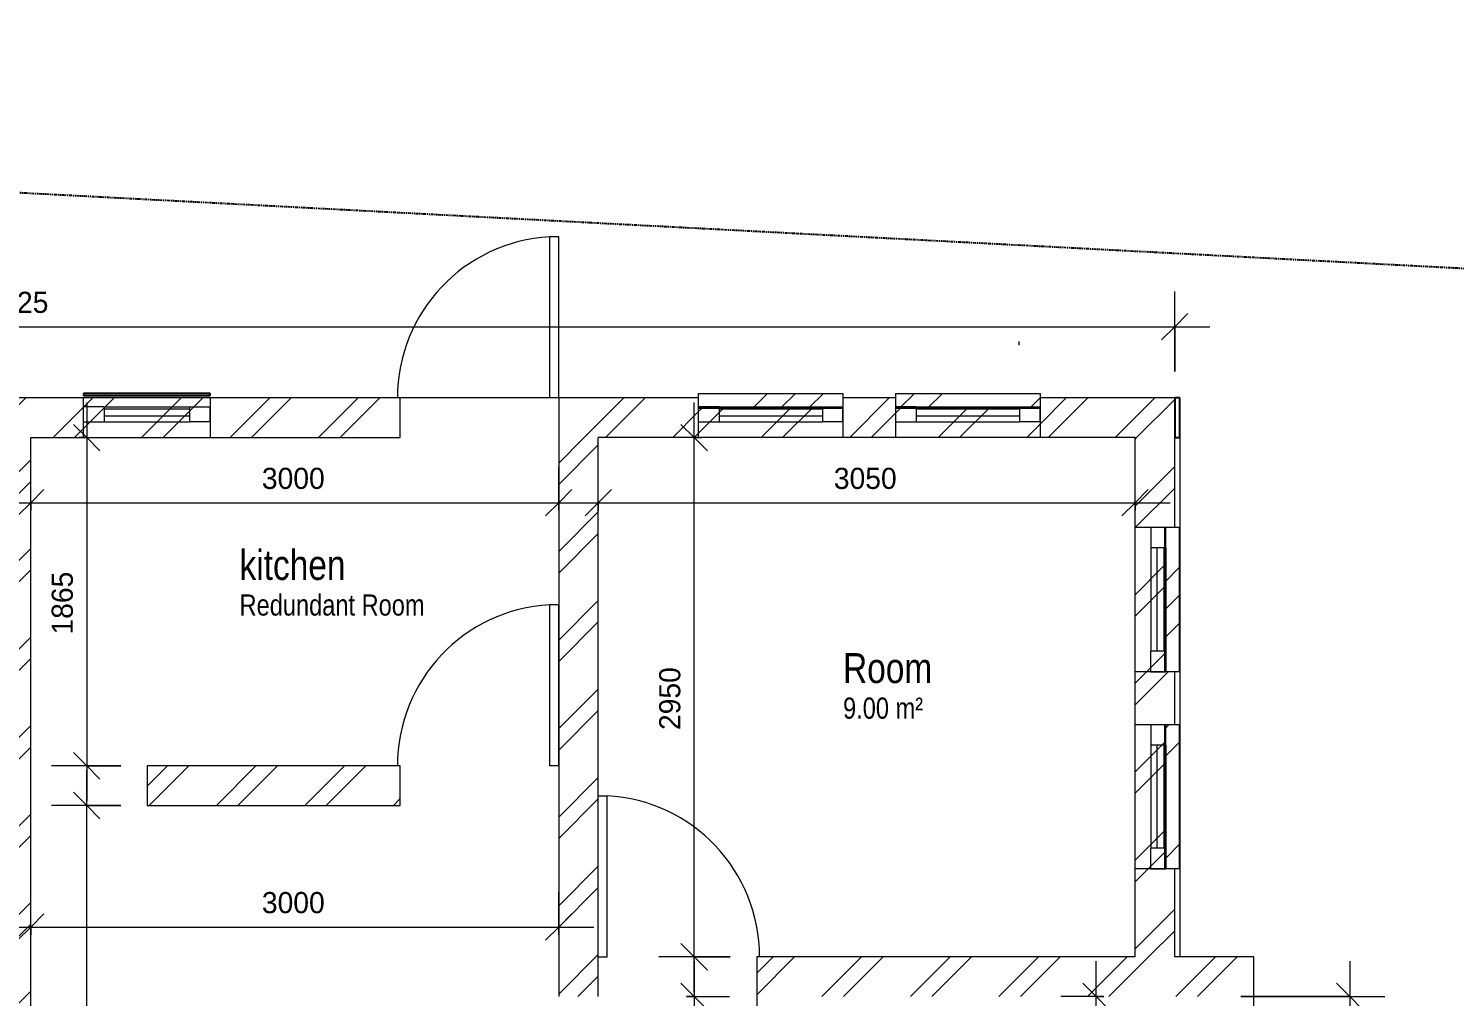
# Model space of a CAD drawing. Header units: millimetres. Extents: x -72672 to -42677, y -7093 to 15979.
# Drawn here: x -54840 to -46737, y 10480 to 15979 of the extents above; entities that cross this region are included whole.
import ezdxf

# ---------------------------------------------------------------- set-up
doc = ezdxf.new("R2010")
doc.units = ezdxf.units.MM
doc.linetypes.add('Double dash', pattern=[42.8625, 15.875, -4.7625, 6.35, -4.7625, 6.35, -4.7625])
for name, color, linetype, lineweight in [('A-ANNO-DIMS', 211, 'Continuous', 9), ('A-ANNO-DIMS-100', 211, 'Continuous', 9), ('A-AREA-IDEN', 2, 'Continuous', 9), ('A-DETL-GENF', 92, 'Continuous', 9), ('A-DETL-THIN', 151, 'Continuous', 9), ('A-DOOR', 31, 'Continuous', 9), ('A-FLOR', 192, 'Continuous', 9), ('A-GLAZ', 151, 'Continuous', 9), ('A-WALL', 113, 'Continuous', 9), ('A-WALL-PATT', 111, 'Continuous', 9), ('C-PROP-LINE', 91, 'Double dash', 25), ('Q-CASE', 31, 'Continuous', 9)]:
    doc.layers.add(name, color=color, linetype=linetype, lineweight=lineweight)
doc.styles.add('Arial', font='arial.ttf', dxfattribs={"width": 0.8, "height": 120})
doc.styles.add('Arial_1', font='arial.ttf', dxfattribs={"width": 0.8, "height": 170})
doc.styles.add('Bell MT', font='BELL.TTF', dxfattribs={"height": 120})
doc.dimstyles.new('Diagonal_-_2_5mm_Arial', dxfattribs={"dimscale": 304.8, "dimtxt": 125.013856, "dimasz": 0.492126, "dimexe": 0.656168, "dimexo": 0.492126, "dimgap": 0.098425, "dimtad": 1, "dimdec": 0, "dimzin": 0, "dimdsep": 46, "dimtxsty": 'Bell MT', "dimblk1": 'OBLIQUE', "dimblk2": 'OBLIQUE', "dimsah": 1, "dimcen": 0.09, "dimdle": 0.656168, "dimazin": 0, "dimtfac": 1, "dimtdec": 4, "dimtix": 1, "dimtmove": 0, "dimatfit": 3, "dimfxl": 1, "dimtvp": 1, "dimtolj": 1, "dimtzin": 0, "dimarcsym": 2})
doc.dimstyles.new('Diagonal_-_2_5mm_Arial_1', dxfattribs={"dimscale": 304.8, "dimtxt": 125.013856, "dimasz": 0.492126, "dimexe": 0.656168, "dimexo": 0.492126, "dimgap": 0.098425, "dimtad": 1, "dimdec": 0, "dimzin": 0, "dimdsep": 46, "dimtxsty": 'Bell MT', "dimblk1": 'OBLIQUE', "dimblk2": 'OBLIQUE', "dimsah": 1, "dimcen": 0.09, "dimdle": 0.656168, "dimazin": 0, "dimtfac": 1, "dimtdec": 4, "dimtix": 1, "dimtmove": 1, "dimatfit": 3, "dimfxl": 1, "dimtvp": 1, "dimtolj": 1, "dimtzin": 0, "dimarcsym": 2})
pattern_1 = [(45, (-58800, 0), (-251.447, 251.447), []), (45, (-58800, 381), (-251.447, 251.447), [])]

# ---------------------------------------------------------------- blocks, each defined once
blk = doc.blocks.new('M_Single-Flush - 900 X 21OO-375508-Level 1')
at = {"layer": 'A-DOOR', "lineweight": 18}
for p, q in [((399, -112.5), (399, -1027.8)), ((450, -112.5), (399, -112.5)), ((450, -112.5), (450, -1027.8)), ((450, -1027.8), (399, -1027.8))]:
    blk.add_line(p, q, dxfattribs=at)
at = {"layer": 'A-DOOR'}
blk.add_arc((450, -112.5), 916.7, 180, 266.81071, dxfattribs=at)
blk = doc.blocks.new('M_Single-Flush - 900 X 21OO-375507-Level 1')
at = {"layer": 'A-DOOR', "lineweight": 18}
for p, q in [((399, 112.5), (399, 1027.8)), ((450, 1027.8), (399, 1027.8)), ((450, 112.5), (450, 1027.8)), ((450, 112.5), (399, 112.5))]:
    blk.add_line(p, q, dxfattribs=at)
at = {"layer": 'A-DOOR'}
blk.add_arc((450, 112.5), 916.7, 93.18929, 180, dxfattribs=at)
blk = doc.blocks.new('Schueco AWS 75 SI_ type 1 triple glass 40mm - Schueco 901-602759-Level 1')
at = {"layer": 'A-DETL-GENF'}
for p, q in [((-118, 62.5), (-235, 62.5)), ((-235, -22.5), (-235, 62.5)), ((-118, 62.5), (-118, -22.5)), ((368, 62.5), (485, 62.5)), ((368, 62.5), (368, -22.5)), ((485, -22.5), (485, 62.5)), ((-235, -22.5), (-118, -22.5)), ((485, -22.5), (368, -22.5))]:
    blk.add_line(p, q, dxfattribs=at)
at = {"layer": 'A-GLAZ', "color": 3, "lineweight": 25}
for p, q in [((485, 137.8), (-235, 137.8)), ((-235, 137.8), (-235, 127)), ((-235, 127), (485, 127)), ((485, 127), (485, 137.8))]:
    blk.add_line(p, q, dxfattribs=at)
at = {"layer": 'A-GLAZ'}
for p, q in [((-118, 62.5), (368, 62.5)), ((-118, -22.5), (368, -22.5))]:
    blk.add_line(p, q, dxfattribs=at)
at = {"layer": 'A-GLAZ', "lineweight": 18}
for p, q in [((-118, 51.4), (368.1, 51.4)), ((-118, 11.4), (368, 11.4))]:
    blk.add_line(p, q, dxfattribs=at)
blk = doc.blocks.new('Schueco AWS 75 SI_ type 1 triple glass 40mm - Schueco 900-V8-Level 1')
at = {"layer": 'A-GLAZ'}
h = blk.add_hatch(dxfattribs=at)
h.set_pattern_fill('FP_22', color=90, style=0, pattern_type=2)
h.set_pattern_definition([(44.93, (-9173, -13644.3), (-449.012, 447.92), []), (44.93, (-9014.2, -13644.3), (0.002, 895.838), []), (44.93, (-9331.7, -13644.3), (0.002, 895.838), [])])
h.paths.add_polyline_path([(535, 57.6), (535, 137.8), (-285, 137.8), (-285, 57.6), (70, 57.6)])
h = blk.add_hatch(dxfattribs=at)
h.set_pattern_fill('FP_23', color=90, style=0, pattern_type=2)
h.set_pattern_definition([(45, (-9173, -13767.85), (-449.013, 449.013), []), (45, (-9014.2, -13767.85), (0, 898.026), []), (45, (-9331.7, -13767.85), (0, 898.026), [])])
h.paths.add_polyline_path([(535, 54.6), (535, 57.6), (-285, 57.6), (-285, 54.6), (70, 54.6)])
at = {"layer": 'A-DETL-GENF'}
for p, q in [((-168, 62.5), (-285, 62.5)), ((-285, -22.5), (-285, 62.5)), ((-168, 62.5), (-168, -22.5)), ((418, 62.5), (535, 62.5)), ((418, 62.5), (418, -22.5)), ((535, -22.5), (535, 62.5)), ((-285, -22.5), (-168, -22.5)), ((535, -22.5), (418, -22.5))]:
    blk.add_line(p, q, dxfattribs=at)
at = {"layer": 'A-GLAZ', "color": 90}
for p, q in [((-285, 112.5), (-285, 137.8)), ((-285, 137.8), (535, 137.8)), ((535, 137.8), (535, 112.5)), ((-285, 57.6), (535, 57.6)), ((-285, 54.6), (535, 54.6))]:
    blk.add_line(p, q, dxfattribs=at)
at = {"layer": 'A-GLAZ'}
for p, q in [((-168, 62.5), (418, 62.5)), ((-168, -22.5), (418, -22.5))]:
    blk.add_line(p, q, dxfattribs=at)
at = {"layer": 'A-GLAZ', "lineweight": 18}
for p, q in [((-168, 51.4), (418.1, 51.4)), ((-168, 11.4), (418, 11.4))]:
    blk.add_line(p, q, dxfattribs=at)
blk = doc.blocks.new('Schueco AWS 75 SI_ type 1 triple glass 40mm - Schueco 900-V9-Level 1')
at = {"layer": 'A-GLAZ'}
h = blk.add_hatch(dxfattribs=at)
h.set_pattern_fill('FP_24', color=90, style=0, pattern_type=2)
h.set_pattern_definition([(44.93, (-8053, -13644.3), (-449.012, 447.92), []), (44.93, (-7894.2, -13644.3), (0.002, 895.838), []), (44.93, (-8211.7, -13644.3), (0.002, 895.838), [])])
h.paths.add_polyline_path([(535, 57.6), (535, 137.8), (-285, 137.8), (-285, 57.6)])
h = blk.add_hatch(dxfattribs=at)
h.set_pattern_fill('FP_25', color=90, style=0, pattern_type=2)
h.set_pattern_definition([(45, (-8053, -13767.85), (-449.013, 449.013), []), (45, (-7894.2, -13767.85), (0, 898.026), []), (45, (-8211.7, -13767.85), (0, 898.026), [])])
h.paths.add_polyline_path([(535, 54.6), (535, 57.6), (-285, 57.6), (-285, 54.6)])
at = {"layer": 'A-DETL-GENF'}
for p, q in [((-168, 62.5), (-285, 62.5)), ((-285, -22.5), (-285, 62.5)), ((-168, 62.5), (-168, -22.5)), ((418, 62.5), (535, 62.5)), ((418, 62.5), (418, -22.5)), ((535, -22.5), (535, 62.5)), ((-285, -22.5), (-168, -22.5)), ((535, -22.5), (418, -22.5))]:
    blk.add_line(p, q, dxfattribs=at)
at = {"layer": 'A-GLAZ', "color": 90}
for p, q in [((-285, 112.5), (-285, 137.8)), ((-285, 137.8), (535, 137.8)), ((535, 137.8), (535, 112.5)), ((-285, 57.6), (535, 57.6)), ((-285, 54.6), (535, 54.6))]:
    blk.add_line(p, q, dxfattribs=at)
at = {"layer": 'A-GLAZ'}
for p, q in [((-168, 62.5), (418, 62.5)), ((-168, -22.5), (418, -22.5))]:
    blk.add_line(p, q, dxfattribs=at)
at = {"layer": 'A-GLAZ', "lineweight": 18}
for p, q in [((-168, 51.4), (418.1, 51.4)), ((-168, 11.4), (418, 11.4))]:
    blk.add_line(p, q, dxfattribs=at)
blk = doc.blocks.new('Schueco AWS 75 SI_ type 1 triple glass 40mm - Schueco 900-V10-Level 1')
at = {"layer": 'A-GLAZ'}
h = blk.add_hatch(dxfattribs=at)
h.set_pattern_fill('FP_26', color=90, style=0, pattern_type=2)
h.set_pattern_definition([(135.07, (12860.35, -10253.5), (-449.012, -447.92), []), (135.07, (12860.35, -10095.14), (-898.026, -0.002), []), (135.07, (12860.35, -10411.86), (-898.026, -0.002), [])])
h.paths.add_polyline_path([(535, 57.6), (535, 137.8), (-285, 137.8), (-285, 57.6)])
h = blk.add_hatch(dxfattribs=at)
h.set_pattern_fill('FP_27', color=90, style=0, pattern_type=2)
h.set_pattern_definition([(135, (12860.35, -10360.5), (-449.013, -449.013), []), (135, (12860.35, -10201.7), (-898.026, 6e-14), []), (135, (12860.35, -10519.2), (-898.026, 6e-14), [])])
h.paths.add_polyline_path([(535, 57.6), (-285, 57.6), (-285, 54.6), (535, 54.6)])
at = {"layer": 'A-DETL-GENF'}
for p, q in [((-168, 62.5), (-285, 62.5)), ((-285, -22.5), (-285, 62.5)), ((-168, 62.5), (-168, -22.5)), ((418, 62.5), (535, 62.5)), ((418, 62.5), (418, -22.5)), ((535, -22.5), (535, 62.5)), ((-285, -22.5), (-168, -22.5)), ((535, -22.5), (418, -22.5))]:
    blk.add_line(p, q, dxfattribs=at)
at = {"layer": 'A-GLAZ', "color": 90}
for p, q in [((-285, 112.5), (-285, 137.8)), ((-285, 137.8), (535, 137.8)), ((535, 137.8), (535, 112.5)), ((-285, 57.6), (535, 57.6)), ((-285, 54.6), (535, 54.6))]:
    blk.add_line(p, q, dxfattribs=at)
at = {"layer": 'A-GLAZ'}
for p, q in [((-168, 62.5), (418, 62.5)), ((-168, -22.5), (418, -22.5))]:
    blk.add_line(p, q, dxfattribs=at)
at = {"layer": 'A-GLAZ', "lineweight": 18}
for p, q in [((-168, 51.4), (418.1, 51.4)), ((-168, 11.4), (418, 11.4))]:
    blk.add_line(p, q, dxfattribs=at)
blk = doc.blocks.new('Schueco AWS 75 SI_ type 1 triple glass 40mm - Schueco 900-V11-Level 1')
at = {"layer": 'A-GLAZ'}
h = blk.add_hatch(dxfattribs=at)
h.set_pattern_fill('FP_28', color=90, style=0, pattern_type=2)
h.set_pattern_definition([(135.07, (11740.35, -10253.5), (-449.012, -447.92), []), (135.07, (11740.35, -10095.14), (-898.026, -0.002), []), (135.07, (11740.35, -10411.86), (-898.026, -0.002), [])])
h.paths.add_polyline_path([(535, 57.6), (535, 137.8), (-285, 137.8), (-285, 57.6)])
h = blk.add_hatch(dxfattribs=at)
h.set_pattern_fill('FP_29', color=90, style=0, pattern_type=2)
h.set_pattern_definition([(135, (11740.35, -10360.5), (-449.013, -449.013), []), (135, (11740.35, -10201.7), (-898.026, 6e-14), []), (135, (11740.35, -10519.2), (-898.026, 6e-14), [])])
h.paths.add_polyline_path([(535, 57.6), (-285, 57.6), (-285, 54.6), (535, 54.6)])
at = {"layer": 'A-DETL-GENF'}
for p, q in [((-168, 62.5), (-285, 62.5)), ((-285, -22.5), (-285, 62.5)), ((-168, 62.5), (-168, -22.5)), ((418, 62.5), (535, 62.5)), ((418, 62.5), (418, -22.5)), ((535, -22.5), (535, 62.5)), ((-285, -22.5), (-168, -22.5)), ((535, -22.5), (418, -22.5))]:
    blk.add_line(p, q, dxfattribs=at)
at = {"layer": 'A-GLAZ', "color": 90}
for p, q in [((-285, 112.5), (-285, 137.8)), ((-285, 137.8), (535, 137.8)), ((535, 137.8), (535, 112.5)), ((-285, 57.6), (535, 57.6)), ((-285, 54.6), (535, 54.6))]:
    blk.add_line(p, q, dxfattribs=at)
at = {"layer": 'A-GLAZ'}
for p, q in [((-168, 62.5), (418, 62.5)), ((-168, -22.5), (418, -22.5))]:
    blk.add_line(p, q, dxfattribs=at)
at = {"layer": 'A-GLAZ', "lineweight": 18}
for p, q in [((-168, 51.4), (418.1, 51.4)), ((-168, 11.4), (418, 11.4))]:
    blk.add_line(p, q, dxfattribs=at)
blk = doc.blocks.new('Casework 1 - Casework 1-606045-Level 1')
at = {"layer": 'Q-CASE', "lineweight": 25}
for p, q in [((-48297, 13880.4), (-48327, 13880.4)), ((-48327, 13880.4), (-48327, 13655.4)), ((-48297, 13655.4), (-48297, 13880.4)), ((-48327, 13655.4), (-48297, 13655.4))]:
    blk.add_line(p, q, dxfattribs=at)
at = {"layer": 'Q-CASE'}
blk.add_line((-48297, 13655.4), (-48297, 10705.4), dxfattribs=at)
blk = doc.blocks.new('Family - ___-523977-Level 1')
at = {"layer": 'C-PROP-LINE'}
blk.add_line((-72672, 15978.9), (-42677, 14406.9), dxfattribs=at)
blk = doc.blocks.new('DIMBLOCK15-Level 1')
at = {"layer": 'A-ANNO-DIMS-100'}
for p, q in [((-54827, 13240.9), (-54827, 13484.8)), ((-51827, 13240.9), (-51827, 13484.8)), ((-54827, 13284.8), (-54752, 13359.8)), ((-51827, 13284.8), (-51752, 13359.8)), ((-55027, 13284.8), (-51627, 13284.8)), ((-54827, 13284.8), (-54902, 13209.8)), ((-54827, 13284.8), (-54827, 13240.9)), ((-51827, 13284.8), (-51902, 13209.8)), ((-51827, 13284.8), (-51827, 13240.9))]:
    blk.add_line(p, q, dxfattribs=at)
at = {"layer": 'A-ANNO-DIMS-100', "color": 0, "insert": (-53513.5, 13483.5), "char_height": 120, "width": 447.507, "attachment_point": 1, "line_spacing_factor": 1.048845, "style": 'Bell MT'}
blk.add_mtext('3000', dxfattribs=at)
blk = doc.blocks.new('_Oblique')
at = {"color": 0, "linetype": 'ByBlock', "lineweight": -2}
blk.add_line((-0.5, -0.5), (0.5, 0.5), dxfattribs=at)
blk = doc.blocks.new('DIMBLOCK16-Level 1')
at = {"layer": 'A-ANNO-DIMS-100'}
for p, q in [((-54509.1, 13855.4), (-54509.1, 11590.4)), ((-54509.1, 13655.4), (-54584.1, 13730.4)), ((-54553.1, 13655.4), (-54309.1, 13655.4)), ((-54509.1, 13655.4), (-54553.1, 13655.4)), ((-54509.1, 13655.4), (-54434.1, 13580.4)), ((-54509.1, 11790.4), (-54584.1, 11865.4)), ((-54315.5, 11790.4), (-54709.1, 11790.4)), ((-54509.1, 11790.4), (-54434.1, 11715.4)), ((-54509.1, 11790.4), (-54315.5, 11790.4))]:
    blk.add_line(p, q, dxfattribs=at)
at = {"layer": 'A-ANNO-DIMS-100', "color": 0, "insert": (-54707.9, 12536.4), "char_height": 120, "width": 447.507, "attachment_point": 1, "rotation": 90, "line_spacing_factor": 1.048845, "style": 'Bell MT'}
blk.add_mtext('1865', dxfattribs=at)
blk = doc.blocks.new('DIMBLOCK17-Level 1')
at = {"layer": 'A-ANNO-DIMS-100'}
for p, q in [((-51602, 13240.9), (-51602, 13484.8)), ((-48552, 13240.9), (-48552, 13484.8)), ((-51602, 13284.8), (-51527, 13359.8)), ((-48552, 13284.8), (-48477, 13359.8)), ((-51802, 13284.8), (-48352, 13284.8)), ((-51602, 13284.8), (-51677, 13209.8)), ((-51602, 13284.8), (-51602, 13240.9)), ((-48552, 13284.8), (-48627, 13209.8)), ((-48552, 13284.8), (-48552, 13240.9))]:
    blk.add_line(p, q, dxfattribs=at)
at = {"layer": 'A-ANNO-DIMS-100', "color": 0, "insert": (-50263.5, 13483.5), "char_height": 120, "width": 447.507, "attachment_point": 1, "line_spacing_factor": 1.048845, "style": 'Bell MT'}
blk.add_mtext('3050', dxfattribs=at)
blk = doc.blocks.new('DIMBLOCK18-Level 1')
at = {"layer": 'A-ANNO-DIMS-100'}
for p, q in [((-51057.3, 10505.4), (-51057.3, 13855.4)), ((-51057.3, 13655.4), (-51132.3, 13730.4)), ((-51013.4, 13655.4), (-51257.3, 13655.4)), ((-51057.3, 13655.4), (-50982.3, 13580.4)), ((-51057.3, 13655.4), (-51013.4, 13655.4)), ((-51057.3, 10705.4), (-51132.3, 10780.4)), ((-50852, 10705.4), (-51257.3, 10705.4)), ((-51057.3, 10705.4), (-50982.3, 10630.4)), ((-51057.3, 10705.4), (-50852, 10705.4))]:
    blk.add_line(p, q, dxfattribs=at)
at = {"layer": 'A-ANNO-DIMS-100', "color": 0, "insert": (-51256, 11993.9), "char_height": 120, "width": 447.507, "attachment_point": 1, "rotation": 90, "line_spacing_factor": 1.048845, "style": 'Bell MT'}
blk.add_mtext('2950', dxfattribs=at)
blk = doc.blocks.new('DIMBLOCK19-Level 1')
at = {"layer": 'A-ANNO-DIMS-100'}
for p, q in [((-48773.3, 8980.4), (-48773.3, 10680.4)), ((-48773.3, 10480.4), (-48848.3, 10555.4)), ((-48729.4, 10480.4), (-48973.3, 10480.4)), ((-48773.3, 10480.4), (-48698.3, 10405.4)), ((-48773.3, 10480.4), (-48729.4, 10480.4)), ((-48773.3, 9180.4), (-48848.3, 9255.4)), ((-48729.4, 9180.4), (-48973.3, 9180.4)), ((-48773.3, 9180.4), (-48698.3, 9105.4)), ((-48773.3, 9180.4), (-48729.4, 9180.4))]:
    blk.add_line(p, q, dxfattribs=at)
at = {"layer": 'A-ANNO-DIMS-100', "color": 0, "insert": (-48972.1, 9643.9), "char_height": 120, "width": 447.507, "attachment_point": 1, "rotation": 90, "line_spacing_factor": 1.048845, "style": 'Bell MT'}
blk.add_mtext('1300', dxfattribs=at)
blk = doc.blocks.new('DIMBLOCK33-Level 1')
at = {"layer": 'A-ANNO-DIMS-100'}
for p, q in [((-54509.1, 7032.4), (-54509.1, 11765.4)), ((-54509.1, 11565.4), (-54584.1, 11640.4)), ((-54315.5, 11565.4), (-54709.1, 11565.4)), ((-54509.1, 11565.4), (-54434.1, 11490.4)), ((-54509.1, 11565.4), (-54315.5, 11565.4)), ((-54509.1, 7232.4), (-54584.1, 7307.4)), ((-54465.2, 7232.4), (-54709.1, 7232.4)), ((-54509.1, 7232.4), (-54434.1, 7157.4)), ((-54509.1, 7232.4), (-54465.2, 7232.4))]:
    blk.add_line(p, q, dxfattribs=at)
at = {"layer": 'A-ANNO-DIMS-100', "color": 0, "insert": (-54707.9, 9212.4), "char_height": 120, "width": 447.507, "attachment_point": 1, "rotation": 90, "line_spacing_factor": 1.048845, "style": 'Bell MT'}
blk.add_mtext('4333', dxfattribs=at)
blk = doc.blocks.new('DIMBLOCK34-Level 1')
at = {"layer": 'A-ANNO-DIMS-100'}
for p, q in [((-54827, 10831), (-54827, 11074.9)), ((-51827, 10831), (-51827, 11074.9)), ((-54827, 10874.9), (-54752, 10949.9)), ((-51827, 10874.9), (-51752, 10949.9)), ((-55027, 10874.9), (-51627, 10874.9)), ((-54827, 10874.9), (-54902, 10799.9)), ((-54827, 10874.9), (-54827, 10831)), ((-51827, 10874.9), (-51902, 10799.9)), ((-51827, 10874.9), (-51827, 10831))]:
    blk.add_line(p, q, dxfattribs=at)
at = {"layer": 'A-ANNO-DIMS-100', "color": 0, "insert": (-53513.5, 11073.6), "char_height": 120, "width": 447.507, "attachment_point": 1, "line_spacing_factor": 1.048845, "style": 'Bell MT'}
blk.add_mtext('3000', dxfattribs=at)
blk = doc.blocks.new('DIMBLOCK82-Level 1')
at = {"layer": 'A-ANNO-DIMS-100'}
for p, q in [((-48327, 14030.4), (-48327, 14484.8)), ((-61552, 14284.8), (-61477, 14359.8)), ((-48327, 14284.8), (-48252, 14359.8)), ((-61752, 14284.8), (-48127, 14284.8)), ((-61552, 14284.8), (-61627, 14209.8)), ((-61552, 14330.4), (-61552, 14084.8)), ((-61552, 14284.8), (-61552, 14330.4)), ((-48327, 14284.8), (-48402, 14209.8)), ((-48327, 14284.8), (-48327, 14030.4))]:
    blk.add_line(p, q, dxfattribs=at)
at = {"layer": 'A-ANNO-DIMS-100', "color": 0, "insert": (-55172.6, 14483.5), "char_height": 120, "width": 559.384, "attachment_point": 1, "line_spacing_factor": 1.048845, "style": 'Bell MT'}
blk.add_mtext('13225', dxfattribs=at)
blk = doc.blocks.new('DIMBLOCK96-Level 1')
at = {"layer": 'A-ANNO-DIMS-100'}
for p, q in [((-47332.3, 10680.4), (-47332.3, 8980.4)), ((-47332.3, 10480.4), (-47407.3, 10555.4)), ((-47952, 10480.4), (-47132.3, 10480.4)), ((-47332.3, 10480.4), (-47952, 10480.4)), ((-47332.3, 10480.4), (-47257.3, 10405.4)), ((-47332.3, 9180.4), (-47407.3, 9255.4)), ((-47952, 9180.4), (-47132.3, 9180.4)), ((-47332.3, 9180.4), (-47952, 9180.4)), ((-47332.3, 9180.4), (-47257.3, 9105.4))]:
    blk.add_line(p, q, dxfattribs=at)
blk.add_ellipse((-47332.3, 9906.2), major_axis=(134.9, 0), ratio=0.562494, start_param=3.141593, end_param=4.712389, dxfattribs=at)
at = {"layer": 'A-ANNO-DIMS-100', "color": 0, "insert": (-47531, 9533.3), "char_height": 120, "width": 447.507, "attachment_point": 1, "rotation": 90, "line_spacing_factor": 1.048845, "style": 'Bell MT'}
blk.add_mtext('1300', dxfattribs=at)
blk = doc.blocks.new('DIMBLOCK97-Level 1')
at = {"layer": 'A-ANNO-DIMS-100'}
for p, q in [((-51057.3, 10680.4), (-51057.3, 8980.4)), ((-51057.3, 10480.4), (-51132.3, 10555.4)), ((-51101.2, 10480.4), (-50857.3, 10480.4)), ((-51057.3, 10480.4), (-51101.2, 10480.4)), ((-51057.3, 10480.4), (-50982.3, 10405.4)), ((-51057.3, 9180.4), (-51132.3, 9255.4)), ((-51101.2, 9180.4), (-50857.3, 9180.4)), ((-51057.3, 9180.4), (-51101.2, 9180.4)), ((-51057.3, 9180.4), (-50982.3, 9105.4))]:
    blk.add_line(p, q, dxfattribs=at)
blk.add_ellipse((-51057.3, 9769.6), major_axis=(111, 0), ratio=0.54725, start_param=1.570796, end_param=3.141593, dxfattribs=at)
at = {"layer": 'A-ANNO-DIMS-100', "color": 0, "insert": (-51232.2, 9396.7), "char_height": 120, "width": 447.507, "attachment_point": 1, "rotation": 90, "line_spacing_factor": 1.048845, "style": 'Bell MT'}
blk.add_mtext('1300', dxfattribs=at)

msp = doc.modelspace()

# ---------------------------------------------------------------- hatches: boundary and pattern name
at = {"layer": 'A-WALL'}
h = msp.add_hatch(dxfattribs=at)
h.set_pattern_fill('FP_1', color=236, style=0, pattern_type=2)
h.set_pattern_definition(pattern_1)
h.paths.add_polyline_path([(-53807, 13655.4), (-53807, 13880.4), (-54527, 13880.4), (-54527, 13655.4)])
h = msp.add_hatch(dxfattribs=at)
h.set_pattern_fill('FP_1', color=236, style=0, pattern_type=2)
h.set_pattern_definition(pattern_1)
h.paths.add_polyline_path([(-53807, 13655.4), (-53807, 13880.4), (-54527, 13880.4), (-54527, 13655.4)])
h = msp.add_hatch(dxfattribs=at)
h.set_pattern_fill('FP_1', color=236, style=0, pattern_type=2)
h.set_pattern_definition(pattern_1)
h.paths.add_polyline_path([(-50212, 13655.4), (-50212, 13822.5), (-51032, 13822.5), (-51032, 13655.4)])
h = msp.add_hatch(dxfattribs=at)
h.set_pattern_fill('FP_1', color=236, style=0, pattern_type=2)
h.set_pattern_definition(pattern_1)
h.paths.add_polyline_path([(-50212, 13655.4), (-50212, 13822.5), (-51032, 13822.5), (-51032, 13655.4)])
h = msp.add_hatch(dxfattribs=at)
h.set_pattern_fill('FP_1', color=236, style=0, pattern_type=2)
h.set_pattern_definition(pattern_1)
h.paths.add_polyline_path([(-49092, 13655.4), (-49092, 13822.5), (-49912, 13822.5), (-49912, 13655.4), (-49557, 13655.4)])
h = msp.add_hatch(dxfattribs=at)
h.set_pattern_fill('FP_1', color=236, style=0, pattern_type=2)
h.set_pattern_definition(pattern_1)
h.paths.add_polyline_path([(-49092, 13655.4), (-49092, 13822.5), (-49912, 13822.5), (-49912, 13655.4), (-49557, 13655.4)])
h = msp.add_hatch(dxfattribs=at)
h.set_pattern_fill('FP_1', color=236, style=0, pattern_type=2)
h.set_pattern_definition(pattern_1)
h.paths.add_polyline_path([(-48384.9, 12325.4), (-48384.9, 13145.4), (-48552, 13145.4), (-48552, 12325.4)])
h = msp.add_hatch(dxfattribs=at)
h.set_pattern_fill('FP_1', color=236, style=0, pattern_type=2)
h.set_pattern_definition(pattern_1)
h.paths.add_polyline_path([(-48384.9, 12325.4), (-48384.9, 13145.4), (-48552, 13145.4), (-48552, 12325.4)])
h = msp.add_hatch(dxfattribs=at)
h.set_pattern_fill('FP_1', color=236, style=0, pattern_type=2)
h.set_pattern_definition(pattern_1)
h.paths.add_polyline_path([(-48384.9, 11205.4), (-48384.9, 12025.4), (-48552, 12025.4), (-48552, 11205.4)])
h = msp.add_hatch(dxfattribs=at)
h.set_pattern_fill('FP_1', color=236, style=0, pattern_type=2)
h.set_pattern_definition(pattern_1)
h.paths.add_polyline_path([(-48384.9, 11205.4), (-48384.9, 12025.4), (-48552, 12025.4), (-48552, 11205.4)])
at = {"layer": 'A-WALL-PATT'}
h = msp.add_hatch(dxfattribs=at)
h.set_pattern_fill('FP_1', color=236, style=0, pattern_type=2)
h.set_pattern_definition(pattern_1)
h.paths.add_polyline_path([(-57152, 13655.4), (-56072, 13655.4), (-56072, 13880.4), (-57152, 13880.4)])
h.paths.add_polyline_path([(-55352, 13655.4), (-54827, 13655.4), (-54827, 13880.4), (-55352, 13880.4)])
h = msp.add_hatch(dxfattribs=at)
h.set_pattern_fill('FP_1', color=234, style=0, pattern_type=2)
h.set_pattern_definition(pattern_1)
h.paths.add_polyline_path([(-57152, 13655.4), (-56072, 13655.4), (-56072, 13880.4), (-57152, 13880.4)])
h.paths.add_polyline_path([(-55352, 13655.4), (-54827, 13655.4), (-54827, 13880.4), (-55352, 13880.4)])
h = msp.add_hatch(dxfattribs=at)
h.set_pattern_fill('FP_1', color=236, style=0, pattern_type=2)
h.set_pattern_definition(pattern_1)
h.paths.add_polyline_path([(-48552, 13655.4), (-48327, 13655.4), (-48327, 13880.4), (-49092, 13880.4), (-49092, 13655.4)])
h.paths.add_polyline_path([(-49912, 13655.4), (-49912, 13880.4), (-50212, 13880.4), (-50212, 13655.4)])
h.paths.add_polyline_path([(-51032, 13655.4), (-51032, 13880.4), (-51827, 13880.4), (-51827, 13655.4), (-51602, 13655.4)])
h.paths.add_polyline_path([(-52727, 13655.4), (-52727, 13880.4), (-53807, 13880.4), (-53807, 13655.4)])
h.paths.add_polyline_path([(-54527, 13655.4), (-54527, 13880.4), (-54827, 13880.4), (-54827, 13655.4)])
h = msp.add_hatch(dxfattribs=at)
h.set_pattern_fill('FP_1', color=234, style=0, pattern_type=2)
h.set_pattern_definition(pattern_1)
h.paths.add_polyline_path([(-48552, 13655.4), (-48327, 13655.4), (-48327, 13880.4), (-49092, 13880.4), (-49092, 13655.4)])
h.paths.add_polyline_path([(-49912, 13655.4), (-49912, 13880.4), (-50212, 13880.4), (-50212, 13655.4)])
h.paths.add_polyline_path([(-51032, 13655.4), (-51032, 13880.4), (-51827, 13880.4), (-51827, 13655.4), (-51602, 13655.4)])
h.paths.add_polyline_path([(-52727, 13655.4), (-52727, 13880.4), (-53807, 13880.4), (-53807, 13655.4)])
h.paths.add_polyline_path([(-54527, 13655.4), (-54527, 13880.4), (-54827, 13880.4), (-54827, 13655.4)])
h = msp.add_hatch(dxfattribs=at)
h.set_pattern_fill('FP_1', color=236, style=0, pattern_type=2)
h.set_pattern_definition(pattern_1)
h.paths.add_polyline_path([(-54924.1, 6005.4), (-54827, 6005.4), (-54827, 13655.4), (-55052, 13655.4), (-55052, 6005.4)])
h = msp.add_hatch(dxfattribs=at)
h.set_pattern_fill('FP_1', color=234, style=0, pattern_type=2)
h.set_pattern_definition(pattern_1)
h.paths.add_polyline_path([(-54924.1, 6005.4), (-54827, 6005.4), (-54827, 13655.4), (-55052, 13655.4), (-55052, 6005.4)])
h = msp.add_hatch(dxfattribs=at)
h.set_pattern_fill('FP_1', color=236, style=0, pattern_type=2)
h.set_pattern_definition(pattern_1)
h.paths.add_polyline_path([(-51602, 10480.4), (-51602, 13655.4), (-51827, 13655.4), (-51827, 10480.4)])
h = msp.add_hatch(dxfattribs=at)
h.set_pattern_fill('FP_1', color=234, style=0, pattern_type=2)
h.set_pattern_definition(pattern_1)
h.paths.add_polyline_path([(-51602, 10480.4), (-51602, 13655.4), (-51827, 13655.4), (-51827, 10480.4)])
h = msp.add_hatch(dxfattribs=at)
h.set_pattern_fill('FP_1', color=236, style=0, pattern_type=2)
h.set_pattern_definition(pattern_1)
h.paths.add_polyline_path([(-48552, 10705.4), (-48327, 10705.4), (-48327, 11205.4), (-48552, 11205.4)])
h.paths.add_polyline_path([(-48552, 12025.4), (-48327, 12025.4), (-48327, 12325.4), (-48552, 12325.4)])
h.paths.add_polyline_path([(-48327, 13145.4), (-48327, 13655.4), (-48552, 13655.4), (-48552, 13145.4)])
h = msp.add_hatch(dxfattribs=at)
h.set_pattern_fill('FP_1', color=234, style=0, pattern_type=2)
h.set_pattern_definition(pattern_1)
h.paths.add_polyline_path([(-48552, 10705.4), (-48327, 10705.4), (-48327, 11205.4), (-48552, 11205.4)])
h.paths.add_polyline_path([(-48552, 12025.4), (-48327, 12025.4), (-48327, 12325.4), (-48552, 12325.4)])
h.paths.add_polyline_path([(-48327, 13145.4), (-48327, 13655.4), (-48552, 13655.4), (-48552, 13145.4)])
h = msp.add_hatch(dxfattribs=at)
h.set_pattern_fill('FP_1', color=236, style=0, pattern_type=2)
h.set_pattern_definition(pattern_1)
h.paths.add_polyline_path([(-52727, 11565.4), (-52727, 11790.4), (-54165.5, 11790.4), (-54165.5, 11565.4)])
h = msp.add_hatch(dxfattribs=at)
h.set_pattern_fill('FP_1', color=234, style=0, pattern_type=2)
h.set_pattern_definition(pattern_1)
h.paths.add_polyline_path([(-52727, 11565.4), (-52727, 11790.4), (-54165.5, 11790.4), (-54165.5, 11565.4)])
h = msp.add_hatch(dxfattribs=at)
h.set_pattern_fill('FP_1', color=236, style=0, pattern_type=2)
h.set_pattern_definition(pattern_1)
h.paths.add_polyline_path([(-48102, 10480.4), (-47877, 10480.4), (-47877, 10705.4), (-50702, 10705.4), (-50702, 10480.4), (-49557, 10480.4)])
h = msp.add_hatch(dxfattribs=at)
h.set_pattern_fill('FP_1', color=234, style=0, pattern_type=2)
h.set_pattern_definition(pattern_1)
h.paths.add_polyline_path([(-48102, 10480.4), (-47877, 10480.4), (-47877, 10705.4), (-50702, 10705.4), (-50702, 10480.4), (-49557, 10480.4)])

# ---------------------------------------------------------------- linework, layer by layer
at = {"layer": 'A-DETL-THIN'}
msp.add_line((-49212.7, 14201), (-49212.7, 14180.4), dxfattribs=at)
at = {"layer": 'A-FLOR'}
msp.add_line((-51827, 13880.4), (-52727, 13880.4), dxfattribs=at)
at = {"layer": 'A-WALL', "color": 226, "lineweight": 18}
for p, q in [((-52727, 13880.4), (-57152, 13880.4)), ((-54527, 13655.4), (-54527, 13880.4)), ((-53807, 13880.4), (-53807, 13655.4)), ((-52727, 13655.4), (-52727, 13880.4)), ((-51827, 13880.4), (-51827, 10480.4)), ((-51032, 13880.4), (-51827, 13880.4)), ((-51032, 13655.4), (-51032, 13880.4)), ((-49912, 13880.4), (-50212, 13880.4)), ((-50212, 13880.4), (-50212, 13655.4)), ((-49912, 13655.4), (-49912, 13880.4)), ((-48327, 13880.4), (-49092, 13880.4)), ((-49092, 13880.4), (-49092, 13655.4)), ((-48327, 13145.4), (-48327, 13880.4)), ((-54827, 7232.4), (-54827, 13655.4)), ((-54827, 13655.4), (-52727, 13655.4)), ((-51602, 10480.4), (-51602, 13655.4)), ((-48552, 13655.4), (-51602, 13655.4)), ((-48552, 10705.4), (-48552, 13655.4)), ((-48552, 13145.4), (-48327, 13145.4)), ((-48327, 12325.4), (-48552, 12325.4)), ((-48327, 12025.4), (-48327, 12325.4)), ((-48552, 12025.4), (-48327, 12025.4)), ((-52727, 11790.4), (-54165.5, 11790.4)), ((-54165.5, 11790.4), (-54165.5, 11565.4)), ((-52727, 11565.4), (-52727, 11790.4)), ((-54165.5, 11565.4), (-52727, 11565.4)), ((-48327, 11205.4), (-48552, 11205.4)), ((-48327, 10705.4), (-48327, 11205.4)), ((-48552, 10705.4), (-50702, 10705.4)), ((-50702, 10705.4), (-50702, 10130.4)), ((-47877, 10705.4), (-48327, 10705.4)), ((-47877, 10120.4), (-47877, 10705.4))]:
    msp.add_line(p, q, dxfattribs=at)

# ---------------------------------------------------------------- block references
at = {"layer": 'A-DOOR', "color": 7}
for p in [(-52277, 13767.9), (-52277, 11677.9)]:
    msp.add_blockref('M_Single-Flush - 900 X 21OO-375507-Level 1', p, dxfattribs=at)
at = {"layer": 'A-DOOR', "color": 7, "rotation": 180}
msp.add_blockref('M_Single-Flush - 900 X 21OO-375508-Level 1', (-51152, 10592.9), dxfattribs=at)
at = {"layer": 'A-GLAZ', "color": 90}
for name, p in [('Schueco AWS 75 SI_ type 1 triple glass 40mm - Schueco 901-602759-Level 1', (-54292, 13767.9)), ('Schueco AWS 75 SI_ type 1 triple glass 40mm - Schueco 900-V9-Level 1', (-50747, 13767.9)), ('Schueco AWS 75 SI_ type 1 triple glass 40mm - Schueco 900-V8-Level 1', (-49627, 13767.9))]:
    msp.add_blockref(name, p, dxfattribs=at)
at = {"layer": 'A-GLAZ', "color": 90, "rotation": 269.9999999999997}
for name, p in [('Schueco AWS 75 SI_ type 1 triple glass 40mm - Schueco 900-V10-Level 1', (-48439.5, 12860.4)), ('Schueco AWS 75 SI_ type 1 triple glass 40mm - Schueco 900-V11-Level 1', (-48439.5, 11740.4))]:
    msp.add_blockref(name, p, dxfattribs=at)
at = {"layer": 'C-PROP-LINE'}
msp.add_blockref('Family - ___-523977-Level 1', (0, 0), dxfattribs=at)
at = {"layer": 'Q-CASE'}
msp.add_blockref('Casework 1 - Casework 1-606045-Level 1', (0, 0), dxfattribs=at)

# ---------------------------------------------------------------- texts
at = {"layer": 'A-AREA-IDEN', "attachment_point": 1}
for s, insert, char_height, width, style in [('kitchen', (-53640.4, 13016.7), 170, 750.379, 'Arial_1'), ('Redundant Room', (-53640.4, 12764.1), 120, 1366.075, 'Arial'), ('Room', (-50211.3, 12431), 170, 641.35, 'Arial_1'), ('9.00 m²', (-50211.3, 12178.3), 120, 590.042, 'Arial')]:
    msp.add_mtext(s, dxfattribs=dict(at, insert=insert, char_height=char_height, width=width, style=style))

# ---------------------------------------------------------------- dimensions: what is measured, and where the dimension line sits
at = {"layer": 'A-ANNO-DIMS'}
for base, p1, p2, override, picture, middle in [((-48327, 14284.8), (-61552, 14180.4), (-48327, 13880.4), {"dimpost": '<>', "dimfxl": 13228.402209}, 'DIMBLOCK82-Level 1', (-54939.5, 14375.7)), ((-51827, 13284.8), (-54827, 13390.9), (-51827, 13390.9), {"dimpost": '<>', "dimfxl": 3000}, 'DIMBLOCK15-Level 1', (-53327, 13375.7)), ((-48552, 13284.8), (-51602, 13390.9), (-48552, 13390.9), {"dimpost": '<>', "dimfxl": 3050}, 'DIMBLOCK17-Level 1', (-50077, 13375.7)), ((-51827, 10874.9), (-54827, 10981), (-51827, 10981), {"dimpost": '<>', "dimfxl": 3000}, 'DIMBLOCK34-Level 1', (-53327, 10965.8))]:
    dim = msp.add_linear_dim(base=base, p1=p1, p2=p2, dimstyle='Diagonal_-_2_5mm_Arial', override=override, dxfattribs=at)
    dim.commit()
    dim.dimension.update_dxf_attribs({"geometry": picture, "text_midpoint": middle})
for base, p1, p2, override, picture, middle in [((-54509.1, 11790.4), (-54403.1, 13655.4), (-54165.5, 11790.4), {"dimpost": '<>', "dimfxl": 1880.067391}, 'DIMBLOCK16-Level 1', (-54600, 12722.9)), ((-51057.3, 13655.4), (-50702, 10705.4), (-51163.4, 13655.4), {"dimpost": '<>', "dimfxl": 2985.858316}, 'DIMBLOCK18-Level 1', (-51149.4, 12180.4)), ((-54509.1, 11565.4), (-54615.2, 7232.4), (-54165.5, 11565.4), {"dimpost": '<>', "dimfxl": 4356.271329}, 'DIMBLOCK33-Level 1', (-54600, 9398.9)), ((-48773.3, 10480.4), (-48879.4, 9180.4), (-48879.4, 10480.4), {"dimpost": '<>', "dimfxl": 1300}, 'DIMBLOCK19-Level 1', (-48864.2, 9830.4))]:
    dim = msp.add_linear_dim(base=base, p1=p1, p2=p2, angle=90, dimstyle='Diagonal_-_2_5mm_Arial', override=override, dxfattribs=at)
    dim.commit()
    dim.dimension.update_dxf_attribs({"geometry": picture, "text_midpoint": middle})
for base, p1, p2, picture, middle in [((-51057.3, 9180.4), (-50951.2, 10480.4), (-50951.2, 9180.4), 'DIMBLOCK97-Level 1', (-51152.2, 9620.4)), ((-47332.3, 9180.4), (-48102, 10480.4), (-48102, 9180.4), 'DIMBLOCK96-Level 1', (-47451, 9757.1))]:
    dim = msp.add_linear_dim(base=base, p1=p1, p2=p2, angle=90, dimstyle='Diagonal_-_2_5mm_Arial_1', override={"dimpost": '<>', "dimfxl": 1300}, dxfattribs=at)
    dim.commit()
    dim.dimension.update_dxf_attribs({"geometry": picture, "text_midpoint": middle, "dimtype": 160, "text_rotation": 90})

doc.saveas('drawing.dxf')
